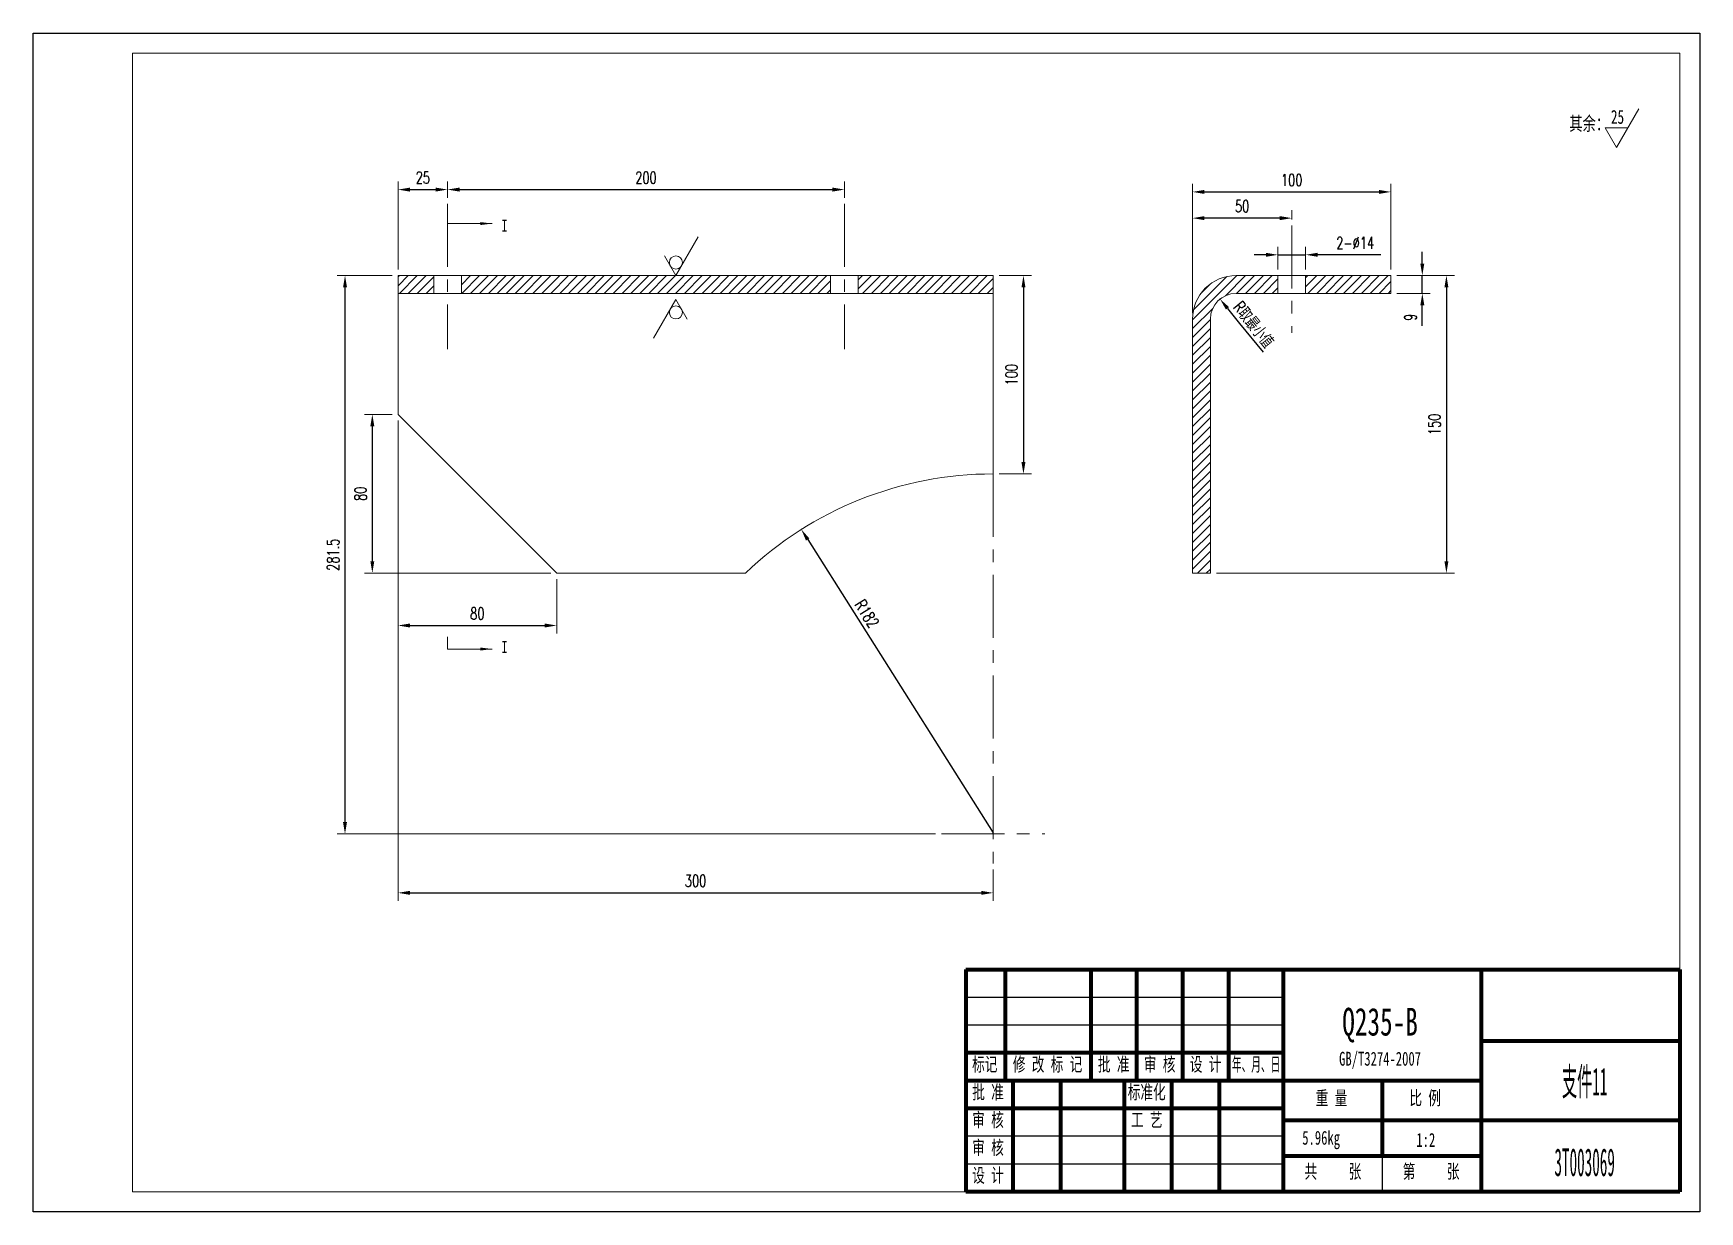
# Model space of a CAD drawing. Header units: millimetres. Extents: x 0 to 840, y 0 to 594.
import ezdxf

# ---------------------------------------------------------------- set-up
doc = ezdxf.new("R2010")
doc.units = ezdxf.units.MM
doc.header["$PDSIZE"] = -3
for name, pattern in [('CENTER', [50.8, 31.75, -6.35, 6.35, -6.35]), ('EB_DASH', [6, 3, -3]), ('EB_DASHDOT', [39, 30, -3, 3, -3])]:
    doc.linetypes.add(name, pattern=pattern)
for name, color, linetype, lineweight in [('中心线', 1, 'CENTER', 9), ('尺寸线', 4, 'Continuous', 9), ('标注线', 4, 'Continuous', 5), ('点划线', 1, 'EB_DASHDOT', 5), ('粗线', 7, 'Continuous', 15), ('虚线', 2, 'EB_DASH', 5)]:
    doc.layers.add(name, color=color, linetype=linetype, lineweight=lineweight)
doc.layers.add('边框', color=7, linetype='Continuous', lineweight=18, plot=False)
doc.styles.get("Standard").update_dxf_attribs({"font": 'romans.shx', "width": 0.7})
doc.styles.add('TextStyle1', font='', dxfattribs={"width": 0.510669})
doc.styles.add('UserTxtStyle4', font='', dxfattribs={"width": 0.667})
doc.styles.add('机械', font='', dxfattribs={"width": 0.4})
doc.styles.add('标准', font='', dxfattribs={"width": 0.667})
doc.styles.get('TextStyle1').set_extended_font_data('宋体')
doc.styles.get('UserTxtStyle4').set_extended_font_data('宋体')
doc.styles.get('机械').set_extended_font_data('宋体')
doc.styles.get('标准').set_extended_font_data('宋体')
doc.dimstyles.new('标准', dxfattribs={"dimscale": 2, "dimtxt": 3, "dimasz": 3, "dimexe": 2, "dimexo": 1.5, "dimgap": 1.5, "dimtad": 1, "dimdec": 1, "dimzin": 12, "dimdsep": 46, "dimtxsty": 'Standard', "dimcen": 0, "dimdle": 6, "dimclrd": 256, "dimclre": 256, "dimclrt": 256, "dimadec": 1, "dimazin": 3, "dimtfac": 1, "dimtdec": 1, "dimtmove": 0, "dimatfit": 0, "dimfxl": 0, "dimtolj": 1, "dimarcsym": 0})

# ---------------------------------------------------------------- blocks, each defined once
blk = doc.blocks.new('*X41')
at = {"layer": '尺寸线', "linetype": 'ByBlock'}
for points in [[(700.19, 471.9), (701.19, 477.9), (699.19, 477.9)], [(700.19, 462.9), (701.19, 456.9), (699.19, 456.9)]]:
    blk.add_hatch(color=256, dxfattribs=at).paths.add_polyline_path(points, flags=0)
at = {"layer": '尺寸线', "linetype": 'ByBlock', "lineweight": -2}
for p, q in [((700.19, 477.9), (700.19, 483.9)), ((700.19, 462.9), (700.19, 471.9)), ((684.35, 462.9), (684.35, 462.9)), ((700.19, 446.6), (700.19, 456.9))]:
    blk.add_line(p, q, dxfattribs=at)
at = {"layer": '尺寸线', "linetype": 'ByBlock'}
for p, q in [((687.35, 471.9), (704.19, 471.9)), ((687.35, 462.9), (704.19, 462.9))]:
    blk.add_line(p, q, dxfattribs=at)
at = {"layer": '尺寸线', "linetype": 'ByBlock', "insert": (694.19, 450.9), "char_height": 6, "width": 12, "attachment_point": 5, "rotation": 90}
blk.add_mtext('9', dxfattribs=at)
blk = doc.blocks.new('*X42')
at = {"layer": '尺寸线', "linetype": 'ByBlock'}
for points in [[(712.33, 471.9), (711.33, 465.9), (713.33, 465.9)], [(712.33, 321.9), (711.33, 327.9), (713.33, 327.9)]]:
    blk.add_hatch(color=256, dxfattribs=at).paths.add_polyline_path(points, flags=0)
for p, q in [((687.35, 471.9), (716.33, 471.9)), ((596.35, 321.9), (716.33, 321.9))]:
    blk.add_line(p, q, dxfattribs=at)
at = {"layer": '尺寸线', "linetype": 'ByBlock', "lineweight": -2}
blk.add_line((712.33, 465.9), (712.33, 327.9), dxfattribs=at)
at = {"layer": '尺寸线', "linetype": 'ByBlock', "insert": (706.33, 396.9), "char_height": 6, "width": 13.8, "attachment_point": 5, "rotation": 90}
blk.add_mtext('150', dxfattribs=at)
blk = doc.blocks.new('*X43')
at = {"layer": '尺寸线', "linetype": 'ByBlock'}
for points in [[(627.35, 482.36), (621.35, 481.36), (621.35, 483.36)], [(641.35, 482.36), (647.35, 481.36), (647.35, 483.36)]]:
    blk.add_hatch(color=256, dxfattribs=at).paths.add_polyline_path(points, flags=0)
at = {"layer": '尺寸线', "linetype": 'ByBlock', "lineweight": -2}
for p, q in [((621.35, 482.36), (615.35, 482.36)), ((627.35, 482.36), (641.35, 482.36)), ((679.35, 482.36), (647.35, 482.36)), ((627.35, 471.9), (627.35, 471.9))]:
    blk.add_line(p, q, dxfattribs=at)
at = {"layer": '尺寸线', "linetype": 'ByBlock'}
for p, q in [((627.35, 474.9), (627.35, 486.36)), ((641.35, 474.9), (641.35, 486.36))]:
    blk.add_line(p, q, dxfattribs=at)
at = {"layer": '尺寸线', "linetype": 'ByBlock', "insert": (666.35, 488.36), "char_height": 6, "width": 28.2, "attachment_point": 5}
blk.add_mtext('2-%%C14', dxfattribs=at)
blk = doc.blocks.new('*X44')
at = {"layer": '尺寸线', "linetype": 'ByBlock'}
for points in [[(584.35, 500.84), (590.35, 501.84), (590.35, 499.84)], [(634.35, 500.84), (628.35, 501.84), (628.35, 499.84)]]:
    blk.add_hatch(color=256, dxfattribs=at).paths.add_polyline_path(points, flags=0)
for p, q in [((584.35, 452.9), (584.35, 504.84)), ((634.35, 500.19), (634.35, 504.84))]:
    blk.add_line(p, q, dxfattribs=at)
at = {"layer": '尺寸线', "linetype": 'ByBlock', "lineweight": -2}
blk.add_line((628.35, 500.84), (590.35, 500.84), dxfattribs=at)
at = {"layer": '尺寸线', "linetype": 'ByBlock', "insert": (609.35, 506.84), "char_height": 6, "width": 9.6, "attachment_point": 5}
blk.add_mtext('50', dxfattribs=at)
blk = doc.blocks.new('*X45')
at = {"layer": '尺寸线', "linetype": 'ByBlock'}
for points in [[(584.35, 514.05), (590.35, 513.05), (590.35, 515.05)], [(684.35, 514.05), (678.35, 513.05), (678.35, 515.05)]]:
    blk.add_hatch(color=256, dxfattribs=at).paths.add_polyline_path(points, flags=0)
for p, q in [((584.35, 452.9), (584.35, 518.05)), ((684.35, 474.9), (684.35, 518.05))]:
    blk.add_line(p, q, dxfattribs=at)
at = {"layer": '尺寸线', "linetype": 'ByBlock', "lineweight": -2}
blk.add_line((590.35, 514.05), (678.35, 514.05), dxfattribs=at)
at = {"layer": '尺寸线', "linetype": 'ByBlock', "insert": (634.35, 520.05), "char_height": 6, "width": 14.4, "attachment_point": 5}
blk.add_mtext('100', dxfattribs=at)
blk = doc.blocks.new('*X46')
at = {"layer": '尺寸线', "linetype": 'ByBlock'}
for points in [[(499.12, 471.9), (498.12, 465.9), (500.12, 465.9)], [(499.12, 371.9), (498.12, 377.9), (500.12, 377.9)]]:
    blk.add_hatch(color=256, dxfattribs=at).paths.add_polyline_path(points, flags=0)
for p, q in [((486.84, 471.9), (503.12, 471.9)), ((486.84, 371.9), (503.12, 371.9))]:
    blk.add_line(p, q, dxfattribs=at)
at = {"layer": '尺寸线', "linetype": 'ByBlock', "lineweight": -2}
blk.add_line((499.12, 465.9), (499.12, 377.9), dxfattribs=at)
at = {"layer": '尺寸线', "linetype": 'ByBlock', "insert": (493.12, 421.9), "char_height": 6, "width": 14.4, "attachment_point": 5, "rotation": 90}
blk.add_mtext('100', dxfattribs=at)
blk = doc.blocks.new('*X47')
at = {"layer": '尺寸线', "linetype": 'ByBlock'}
for points in [[(157.12, 471.9), (158.12, 465.9), (156.12, 465.9)], [(157.12, 190.4), (158.12, 196.4), (156.12, 196.4)]]:
    blk.add_hatch(color=256, dxfattribs=at).paths.add_polyline_path(points, flags=0)
for p, q in [((180.84, 471.9), (153.12, 471.9)), ((454.74, 190.4), (153.12, 190.4))]:
    blk.add_line(p, q, dxfattribs=at)
at = {"layer": '尺寸线', "linetype": 'ByBlock', "lineweight": -2}
blk.add_line((157.12, 196.4), (157.12, 465.9), dxfattribs=at)
at = {"layer": '尺寸线', "linetype": 'ByBlock', "insert": (151.12, 331.15), "char_height": 6, "width": 21.6, "attachment_point": 5, "rotation": 90}
blk.add_mtext('281.5', dxfattribs=at)
blk = doc.blocks.new('*X48')
at = {"layer": '尺寸线', "linetype": 'ByBlock'}
for points in [[(183.84, 160.72), (189.84, 159.72), (189.84, 161.72)], [(483.84, 160.72), (477.84, 159.72), (477.84, 161.72)]]:
    blk.add_hatch(color=256, dxfattribs=at).paths.add_polyline_path(points, flags=0)
for p, q in [((183.84, 398.9), (183.84, 156.72)), ((483.84, 172.48), (483.84, 156.72))]:
    blk.add_line(p, q, dxfattribs=at)
at = {"layer": '尺寸线', "linetype": 'ByBlock', "lineweight": -2}
blk.add_line((189.84, 160.72), (477.84, 160.72), dxfattribs=at)
at = {"layer": '尺寸线', "linetype": 'ByBlock', "insert": (333.84, 166.72), "char_height": 6, "width": 15.6, "attachment_point": 5}
blk.add_mtext('300', dxfattribs=at)
blk = doc.blocks.new('*X49')
at = {"layer": '尺寸线', "linetype": 'ByBlock'}
for points in [[(183.84, 295.48), (189.84, 294.48), (189.84, 296.48)], [(263.84, 295.48), (257.84, 294.48), (257.84, 296.48)]]:
    blk.add_hatch(color=256, dxfattribs=at).paths.add_polyline_path(points, flags=0)
for p, q in [((183.84, 398.9), (183.84, 291.48)), ((263.84, 318.9), (263.84, 291.48))]:
    blk.add_line(p, q, dxfattribs=at)
at = {"layer": '尺寸线', "linetype": 'ByBlock', "lineweight": -2}
blk.add_line((189.84, 295.48), (257.84, 295.48), dxfattribs=at)
at = {"layer": '尺寸线', "linetype": 'ByBlock', "insert": (223.84, 301.48), "char_height": 6, "width": 10.2, "attachment_point": 5}
blk.add_mtext('80', dxfattribs=at)
blk = doc.blocks.new('*X50')
at = {"layer": '尺寸线', "linetype": 'ByBlock'}
for points in [[(170.89, 401.9), (169.89, 395.9), (171.89, 395.9)], [(170.89, 321.9), (169.89, 327.9), (171.89, 327.9)]]:
    blk.add_hatch(color=256, dxfattribs=at).paths.add_polyline_path(points, flags=0)
for p, q in [((180.84, 401.9), (166.89, 401.9)), ((260.84, 321.9), (166.89, 321.9))]:
    blk.add_line(p, q, dxfattribs=at)
at = {"layer": '尺寸线', "linetype": 'ByBlock', "lineweight": -2}
blk.add_line((170.89, 395.9), (170.89, 327.9), dxfattribs=at)
at = {"layer": '尺寸线', "linetype": 'ByBlock', "insert": (164.89, 361.9), "char_height": 6, "width": 12, "attachment_point": 5, "rotation": 90}
blk.add_mtext('80', dxfattribs=at)
blk = doc.blocks.new('*X51')
at = {"layer": '尺寸线', "linetype": 'ByBlock'}
for points in [[(183.84, 515.23), (189.84, 514.23), (189.84, 516.23)], [(208.84, 515.23), (202.84, 514.23), (202.84, 516.23)]]:
    blk.add_hatch(color=256, dxfattribs=at).paths.add_polyline_path(points, flags=0)
for p, q in [((183.84, 474.9), (183.84, 519.23)), ((208.84, 511.08), (208.84, 519.23))]:
    blk.add_line(p, q, dxfattribs=at)
at = {"layer": '尺寸线', "linetype": 'ByBlock', "lineweight": -2}
blk.add_line((189.84, 515.23), (202.84, 515.23), dxfattribs=at)
at = {"layer": '尺寸线', "linetype": 'ByBlock', "insert": (196.34, 521.23), "char_height": 6, "width": 9.6, "attachment_point": 5}
blk.add_mtext('25', dxfattribs=at)
blk = doc.blocks.new('*X52')
at = {"layer": '尺寸线', "linetype": 'ByBlock'}
for points in [[(208.84, 515.23), (214.84, 514.23), (214.84, 516.23)], [(408.84, 515.23), (402.84, 514.23), (402.84, 516.23)]]:
    blk.add_hatch(color=256, dxfattribs=at).paths.add_polyline_path(points, flags=0)
for p, q in [((208.84, 511.08), (208.84, 519.23)), ((408.84, 511.08), (408.84, 519.23))]:
    blk.add_line(p, q, dxfattribs=at)
at = {"layer": '尺寸线', "linetype": 'ByBlock', "lineweight": -2}
blk.add_line((214.84, 515.23), (402.84, 515.23), dxfattribs=at)
at = {"layer": '尺寸线', "linetype": 'ByBlock', "insert": (308.84, 521.23), "char_height": 6, "width": 16.2, "attachment_point": 5}
blk.add_mtext('200', dxfattribs=at)
blk = doc.blocks.new('*X53')
at = {"layer": '尺寸线', "linetype": 'Continuous'}
blk.add_hatch(color=256, dxfattribs=at).paths.add_polyline_path([(231.31, 498.11), (225.31, 497.36), (225.31, 498.86)], flags=0)
for p, q in [((231.31, 498.11), (208.84, 498.11)), ((208.84, 498.11), (208.84, 491.89))]:
    blk.add_line(p, q, dxfattribs=at)
at = {"layer": '尺寸线'}
blk.add_line((208.84, 491.89), (208.84, 491.89), dxfattribs=at)
blk = doc.blocks.new('*X54')
at = {"layer": '尺寸线', "linetype": 'Continuous'}
blk.add_hatch(color=256, dxfattribs=at).paths.add_polyline_path([(231.31, 283.62), (225.31, 282.87), (225.31, 284.37)], flags=0)
for p, q in [((208.84, 283.62), (208.84, 289.83)), ((231.31, 283.62), (208.84, 283.62))]:
    blk.add_line(p, q, dxfattribs=at)
at = {"layer": '尺寸线'}
blk.add_line((208.84, 289.83), (208.84, 289.83), dxfattribs=at)

msp = doc.modelspace()

# ---------------------------------------------------------------- hatches: boundary and pattern name
at = {"layer": '尺寸线'}
h = msp.add_hatch(dxfattribs=at)
h.set_pattern_fill('ANSI31', color=256, style=0, pattern_type=0)
h.paths.add_polyline_path([(201.84, 462.9), (201.84, 471.9), (183.84, 471.9), (183.84, 462.9)], flags=0)
h.paths.add_polyline_path([(401.84, 462.9), (401.84, 471.9), (215.84, 471.9), (215.84, 462.9)], flags=0)
h.paths.add_polyline_path([(483.84, 462.9), (483.84, 471.9), (415.84, 471.9), (415.84, 462.9)], flags=0)
h = msp.add_hatch(dxfattribs=at)
h.set_pattern_fill('ANSI31', color=256, style=0, pattern_type=0)
h.paths.add_polyline_path([(684.35, 462.9), (684.35, 471.9), (641.35, 471.9), (641.35, 462.9)], flags=0)
edge = h.paths.add_edge_path(flags=0)
edge.add_line((593.35, 321.9), (593.35, 449.9))
edge.add_arc((606.35, 449.9), 13, 90, 180, ccw=False)
edge.add_line((606.35, 462.9), (627.35, 462.9))
edge.add_line((627.35, 462.9), (627.35, 471.9))
edge.add_line((627.35, 471.9), (606.35, 471.9))
edge.add_arc((606.35, 449.9), 22, 90, 180)
edge.add_line((584.35, 449.9), (584.35, 321.9))
edge.add_line((584.35, 321.9), (593.35, 321.9))
for points in [[(598.22, 460.04), (601.19, 454.73), (602.75, 455.98)], [(387.15, 343.91), (391.2, 339.37), (389.5, 338.3)]]:
    msp.add_hatch(color=256, dxfattribs=at).paths.add_polyline_path(points, flags=0)

# ---------------------------------------------------------------- linework, layer by layer
at = {"layer": '中心线'}
for p, q in [((208.84, 508.08), (208.84, 434.86)), ((408.84, 508.08), (408.84, 434.86)), ((634.35, 497.19), (634.35, 443)), ((483.84, 371.9), (483.84, 175.48)), ((457.74, 190.4), (509.94, 190.4))]:
    msp.add_line(p, q, dxfattribs=at)
at = {"layer": '尺寸线', "lineweight": -2}
for p, q in [((601.97, 455.36), (608.04, 447.79)), ((608.04, 447.79), (619.98, 433.34)), ((390.35, 338.83), (483.84, 190.9))]:
    msp.add_line(p, q, dxfattribs=at)
at = {"layer": '尺寸线'}
for centre in [(323.92, 478.47), (323.92, 453.32)]:
    msp.add_circle(centre, 3.29, dxfattribs=at)
for p in [(598.22, 460.04), (606.35, 449.9), (387.15, 343.91), (483.84, 190.9)]:
    msp.add_point(p, dxfattribs=at)
at = {"layer": '标注线'}
for p, q in [((798.13, 536.42), (809.4, 555.95)), ((792.4, 546.33), (803.85, 546.33)), ((798.13, 536.42), (792.4, 546.33)), ((323.92, 471.9), (335.19, 491.42)), ((323.92, 471.9), (318.2, 481.81)), ((323.92, 459.9), (312.65, 440.37)), ((323.92, 459.9), (329.64, 449.98))]:
    msp.add_line(p, q, dxfattribs=at)
at = {"layer": '点划线', "linetype": 'Continuous', "lineweight": 25}
for p, q in [((630, 108), (470, 108)), ((630, 94), (470, 94)), ((630, 38), (470, 38)), ((630, 24), (470, 24))]:
    msp.add_line(p, q, dxfattribs=at)
at = {"layer": '粗线'}
for p, q in [((830, 584), (50, 584)), ((50, 584), (50, 10)), ((830, 10), (830, 584)), ((183.84, 401.9), (183.84, 471.9)), ((183.84, 471.9), (483.84, 471.9)), ((201.84, 471.9), (201.84, 462.9)), ((215.84, 471.9), (215.84, 462.9)), ((401.84, 471.9), (401.84, 462.9)), ((415.84, 471.9), (415.84, 462.9)), ((483.84, 371.9), (483.84, 471.9)), ((684.35, 471.9), (606.35, 471.9)), ((627.35, 471.9), (627.35, 462.9)), ((641.35, 471.9), (641.35, 462.9)), ((684.35, 471.9), (684.35, 462.9)), ((183.84, 462.9), (483.84, 462.9)), ((684.35, 462.9), (606.35, 462.9)), ((584.35, 321.9), (584.35, 449.9)), ((593.35, 321.9), (593.35, 449.9)), ((183.84, 401.9), (263.84, 321.9)), ((263.84, 321.9), (358.94, 321.9)), ((584.35, 321.9), (593.35, 321.9)), ((50, 10), (830, 10))]:
    msp.add_line(p, q, dxfattribs=at)
at = {"layer": '粗线', "linetype": 'Continuous', "lineweight": 70}
for p, q in [((470, 122), (830, 122)), ((470, 122), (470, 10)), ((490, 66), (490, 122)), ((533.17, 66), (533.17, 122)), ((556.33, 66), (556.33, 122)), ((579.5, 66), (579.5, 122)), ((602.67, 66), (602.67, 122)), ((630, 122), (630, 10)), ((730, 10), (730, 122)), ((830, 122), (830, 10)), ((830, 86), (730, 86)), ((630, 80), (470, 80)), ((730, 66), (470, 66)), ((494, 10), (494, 66)), ((518, 10), (518, 66)), ((550, 10), (550, 66)), ((574, 10), (574, 66)), ((598, 10), (598, 66)), ((680, 66), (680, 28)), ((630, 52), (470, 52)), ((730, 46), (630, 46)), ((830, 46), (730, 46)), ((730, 28), (630, 28)), ((830, 10), (470, 10))]:
    msp.add_line(p, q, dxfattribs=at)
at = {"layer": '粗线'}
for centre, radius, end in [((606.35, 449.9), 22, 180), ((606.35, 449.9), 13, 180), ((483.84, 190.9), 181, 133.63446)]:
    msp.add_arc(centre, radius, 90, end, dxfattribs=at)
at = {"layer": '虚线', "linetype": 'Continuous', "lineweight": 25}
msp.add_line((680, 28), (680, 10), dxfattribs=at)
at = {"layer": '边框', "linetype": 'Continuous', "lineweight": 25}
for p, q in [((0, 0), (0, 594)), ((0, 594), (840, 594)), ((840, 594), (840, 0)), ((840, 0), (0, 0))]:
    msp.add_line(p, q, dxfattribs=at)

# ---------------------------------------------------------------- block references
at = {"layer": '尺寸线'}
for name in ['*X53', '*X54']:
    msp.add_blockref(name, (0, 0), dxfattribs=at)

# ---------------------------------------------------------------- texts
at = {"layer": '尺寸线', "char_height": 6, "width": 27.0033, "attachment_point": 1}
for insert in [(236.08, 500.02), (236.08, 287.63)]:
    msp.add_mtext('{\\fSimSun|b0|i0|c119|p8;I}', dxfattribs=dict(at, insert=insert))
at = {"layer": '尺寸线', "char_height": 6, "attachment_point": 5}
for s, insert, width, rotation in [('R取最小值', (615.01, 446.98), 53.32, 308.74604), ('R182', (420.24, 301.37), 21.0421, 302.29008)]:
    msp.add_mtext(s, dxfattribs=dict(at, insert=insert, width=width, rotation=rotation))
at = {"layer": '标注线', "char_height": 7, "attachment_point": 1}
for s, insert, width in [('{\\fSimSun|b0|i0|c119|p8;25}', (795.25, 555.38), 10.6386), ('其余：', (774.29, 552.04), 78.2948)]:
    msp.add_mtext(s, dxfattribs=dict(at, insert=insert, width=width))
at = {"layer": '标注线', "attachment_point": 5}
for s, insert, char_height, width, style in [('Q235-B', (678.88, 93.99), 14, 77.9204, '标准'), ('GB/T3274-2007', (678.88, 76.25), 7, 85.1833, '标准'), ('支件11', (782.03, 64.82), 14, 83.8756, '机械'), ('5.96kg', (649.18, 36.11), 7, 38.6489, '标准'), ('1:2', (701.94, 36.11), 7, 17.5866, '标准'), ('3T003069', (782.03, 24.82), 14, 111.1435, '机械')]:
    msp.add_mtext(s, dxfattribs=dict(at, insert=insert, char_height=char_height, width=width, style=style))
at = {"layer": '粗线', "char_height": 7, "attachment_point": 1}
for s, insert, width, style in [('标记', (473.25, 77.8), 25.3682, 'UserTxtStyle4'), ('修 改 标 记', (493.77, 77.8), 71.9026, 'UserTxtStyle4'), ('批 准', (536.65, 77.8), 32.1123, 'UserTxtStyle4'), ('审 核', (559.82, 77.8), 31.4898, 'UserTxtStyle4'), ('设 计', (582.99, 77.8), 31.9048, 'UserTxtStyle4'), ('年、月、日', (604.2, 77.8), 48.576, 'TextStyle1'), ('批 准', (473.3, 63.8), 32.1123, 'UserTxtStyle4'), ('标准化', (551.71, 63.8), 38.7008, 'UserTxtStyle4'), ('重 量', (646.43, 60.8), 32.1123, 'UserTxtStyle4'), ('比 例', (693.68, 60.8), 30.141, 'UserTxtStyle4'), ('审 核', (473.3, 49.8), 31.4898, 'UserTxtStyle4'), ('工 艺', (553.3, 49.8), 31.6973, 'UserTxtStyle4'), ('审 核', (473.3, 35.8), 31.4898, 'UserTxtStyle4'), ('设 计', (473.3, 21.8), 31.9048, 'UserTxtStyle4'), ('共     张', (640.82, 23.8), 58.7256, 'UserTxtStyle4'), ('第     张', (690.3, 23.8), 58.6738, 'UserTxtStyle4')]:
    msp.add_mtext(s, dxfattribs=dict(at, insert=insert, width=width, style=style))

# ---------------------------------------------------------------- dimensions: what is measured, and where the dimension line sits
at = {"layer": '尺寸线'}
for base, p1, p2, angle, picture, middle in [((208.84, 515.23), (183.84, 471.9), (208.84, 508.08), 180, '*X51', (196.34, 521.23)), ((584.35, 500.84), (634.35, 497.19), (584.35, 449.9), 180, '*X44', (609.35, 506.84)), ((157.12, 471.9), (457.74, 190.4), (183.84, 471.9), 90, '*X47', (151.12, 331.15)), ((499.12, 371.9), (483.84, 471.9), (483.84, 371.9), 90, '*X46', (493.12, 421.9)), ((712.33, 321.9), (684.35, 471.9), (593.35, 321.9), 90, '*X42', (706.33, 396.9)), ((170.89, 321.9), (183.84, 401.9), (263.84, 321.9), 90, '*X50', (164.89, 361.9)), ((483.84, 160.72), (183.84, 401.9), (483.84, 175.48), 180, '*X48', (333.84, 166.72)), ((263.84, 295.48), (183.84, 401.9), (263.84, 321.9), 180, '*X49', (223.84, 301.48))]:
    dim = msp.add_linear_dim(base=base, p1=p1, p2=p2, angle=angle, dimstyle='标准', override={"dimsah": 1, "dimtzin": 0}, dxfattribs=at)
    dim.commit()
    dim.dimension.update_dxf_attribs({"geometry": picture, "text_midpoint": middle})
for base, p1, p2, picture, middle in [((408.84, 515.23), (208.84, 508.08), (408.84, 508.08), '*X52', (308.84, 521.23)), ((684.35, 514.05), (584.35, 449.9), (684.35, 471.9), '*X45', (634.35, 520.05))]:
    dim = msp.add_linear_dim(base=base, p1=p1, p2=p2, dimstyle='标准', override={"dimsah": 1, "dimtzin": 0}, dxfattribs=at)
    dim.commit()
    dim.dimension.update_dxf_attribs({"geometry": picture, "text_midpoint": middle})
dim = msp.add_linear_dim(base=(641.35, 482.36), p1=(627.35, 471.9), p2=(641.35, 471.9), text='2-%%C<>', dimstyle='标准', override={"dimsah": 1, "dimtzin": 0}, dxfattribs=at)
dim.commit()
dim.dimension.update_dxf_attribs({"geometry": '*X43', "text_midpoint": (666.35, 488.36)})
dim = msp.add_linear_dim(base=(700.19, 471.9), p1=(684.35, 462.9), p2=(684.35, 471.9), angle=90, dimstyle='标准', override={"dimsah": 1, "dimtzin": 0}, dxfattribs=at)
dim.commit()
dim.dimension.update_dxf_attribs({"geometry": '*X41', "text_midpoint": (700.19, 450.9), "dimtype": 160})

doc.saveas('drawing.dxf')
